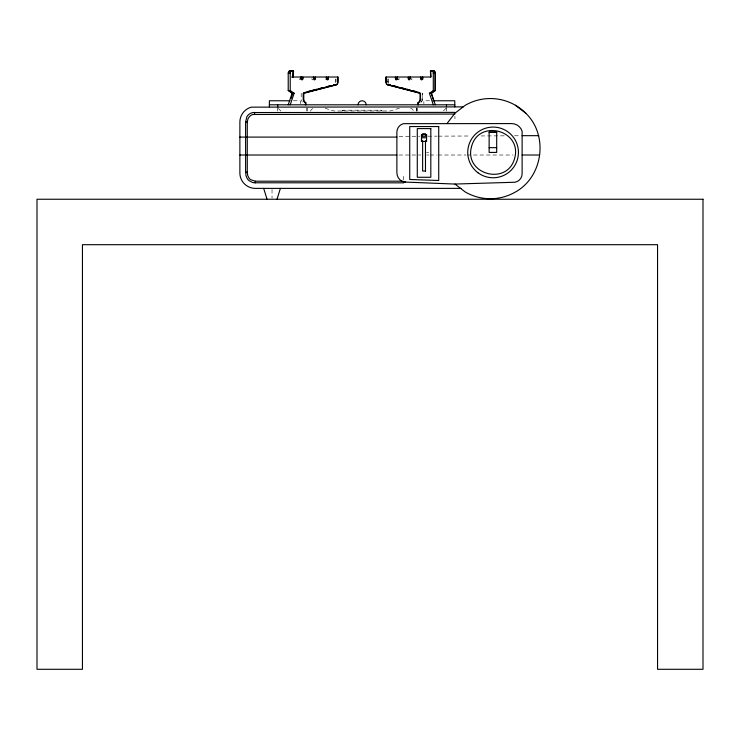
<?xml version="1.0" encoding="UTF-8"?>
<svg xmlns="http://www.w3.org/2000/svg" width="740" height="740" viewBox="0 0 740 740"><rect width="100%" height="100%" fill="white"/><g stroke="black" fill="none" stroke-linecap="round" stroke-linejoin="round"><path stroke-width="0.56" stroke-dasharray="3.7 2.78" d="M277.722 111.093L277.722 107.984M310.356 111.185L311.67 109.279L313.594 108.169M446.081 108.197L443.343 111.065M342.019 111.046L343.388 110.214L380.804 110.214L382.256 111.046M341.936 111.046L343.453 110.214M399.369 108.225L390.063 110.991L334.138 110.991L324.832 108.225M399.119 136.336L419.894 136.234M427.97 136.197L437.201 136.151M438.358 136.151L470.668 135.994M481.046 135.947L505.281 135.827M514.513 135.781L520.285 135.762M386.16 81.816L388.176 81.816A3.154 2.22 -90 0 0 388.472 83.389M420.413 99.04L422.438 99.04L422.438 93.268M293.419 100.77L300.283 100.77L300.283 103.757M429.589 100.77L423.872 100.77L423.872 103.757M426.555 152.412L428.682 152.412M398.971 155.012L420.875 155.012M426.638 155.012L428.941 155.012M430.097 155.012L437.016 155.012M438.163 155.012L465.83 155.012M466.986 155.012L513.098 155.012M380.749 110.214L382.173 111.046M410.598 108.169L412.532 109.279L413.836 111.185M280.849 111.065L278.111 108.197M446.47 107.984L446.479 111.093M454.934 116.263L454.934 118.853M422.189 93.268L422.189 99.04A3.543 2.498 -90 0 1 421.717 101.112M417.601 107.892L417.601 111.037M416.509 107.892L416.509 111.102M416.343 107.892L416.343 111.102M403.633 176.379L403.633 180.014M388.176 78.94L388.176 81.816M387.927 78.94L387.927 81.816A3.154 2.22 -90 0 0 388.223 83.389M336.034 78.94L336.034 81.816M335.701 78.94L335.701 81.816A3.154 2.239 -90 0 1 335.396 83.389M307.683 107.892L307.683 111.102M306.601 107.892L306.601 111.037M301.199 93.268L301.199 99.04A3.543 2.516 -90 0 0 301.67 101.112M272.033 189.468L272.033 198.079M399.128 78.662A1.193 0.842 -90 0 1 398.712 79.689M411.995 78.662A1.193 0.842 -90 0 1 411.579 79.689M422.438 99.04A3.543 2.498 -90 0 1 420.736 102.398M302.438 102.092A3.543 2.516 -90 0 1 302.012 101.658M299.626 79.689A1.193 0.842 -90 0 1 299.2 78.662M312.558 79.855A1.193 0.842 -90 0 1 311.956 79.504M311.743 78.967A1.193 0.842 -90 0 1 311.716 78.662M312.632 79.689A1.193 0.842 -90 0 1 312.456 79.504M421.375 101.658A3.543 2.498 -90 0 1 420.958 102.092M411.745 78.662A1.193 0.842 -90 0 1 411.634 79.254M398.879 78.662A1.193 0.842 -90 0 1 398.629 79.504"/><path stroke-width="1.11" d="M421.504 141.442L421.504 134.569L426.564 134.569L426.564 141.442L421.504 141.442L421.513 137.76L426.564 137.76M402.477 181.18L255.337 181.198L250.592 179.644A6.993 6.993 0 0 1 249.121 178.275L247.724 175.528L247.28 172.707L247.271 122.054L247.946 118.983A8.26 8.26 0 0 1 252.608 114.487L454.934 114.043M277.047 199.245L280.386 188.386M291.005 98.513L292.762 93.268L288.887 90.548M288.221 104.821L292.124 93.268L294.132 93.268L290.228 104.821M291.227 71.466L291.523 71.04A2.498 1.758 -90 0 0 289.405 71.438M292.124 93.268L288.221 90.548L288.221 73.195A2.498 1.767 -90 0 1 290.875 71.04L293.549 71.04L293.243 77.016M446.969 123.589L454.934 113.211L465.312 105.256A50.098 50.098 0 0 1 525.779 113.211C548.627 135.235 543.179 176.656 515.401 192.021A50.098 50.098 0 0 1 465.312 192.021L454.934 184.056L403.633 182.012L405.622 182.031M433.298 104.821L429.422 93.268L433.298 90.548L435.314 90.548L435.314 73.195A2.498 1.758 -90 0 0 432.678 71.04L430.412 71.04L430.717 77.016M429.422 93.268L431.439 93.268L435.314 90.548M303.983 92.694L322.76 87.829M324.971 87.255L331.603 85.535M291.653 77.016L338.05 77.016L338.05 81.816A3.154 2.22 90 0 1 335.831 84.961L303.798 93.268L303.798 99.04A3.543 2.498 -90 0 0 305.999 102.555L305.999 104.821M307.877 91.547L316.776 89.253M318.996 88.689L322.335 87.829M327.903 86.395L331.233 85.535M454.934 112.378L252.867 112.545A9.444 9.444 0 0 0 249.917 113.692L248.797 114.487A8.427 8.427 0 0 0 246.892 116.735L245.597 121.98L245.597 172.179L246.087 176L247.354 178.793A8.538 8.538 0 0 0 249.13 180.717L252.423 182.401A11.368 11.368 0 0 0 254.153 182.78L403.633 182.845M454.934 184.056L514.957 182.244A8.649 8.649 0 0 0 522.116 173.724L522.116 131.211A11.035 11.035 0 0 0 511.627 123.589L403.402 123.672A8.797 8.797 0 0 0 396.881 132.173L396.881 172.661A9.851 9.851 0 0 0 404.706 182.308M288.221 73.195L290.228 73.195A2.498 1.767 -90 0 1 292.883 71.04L292.578 77.016M417.961 104.821L417.961 102.555A3.543 2.498 -90 0 0 420.163 99.04L420.163 93.268L388.13 84.961A3.154 2.22 -90 0 1 385.91 81.816L385.91 77.016L430.967 77.016L430.661 71.04A2.498 1.758 -90 0 1 433.298 73.195L435.314 73.195M300.782 79.254A1.193 0.842 -90 0 0 300.893 78.662L302.901 78.662L302.901 77.016M315.407 77.016L315.407 78.662L313.399 78.662L313.399 77.016M326.109 79.504A1.193 0.842 -90 0 0 326.358 78.662L328.366 78.662L328.366 77.016M395.428 77.016L395.428 78.662L397.454 78.662A1.193 0.842 -90 0 0 397.695 79.504M408.295 77.016L408.295 78.662L410.321 78.662L410.321 77.016M420.718 77.016L420.718 78.662L422.734 78.662A1.193 0.842 -90 0 0 422.845 79.254M335.831 84.961L333.463 84.961A3.154 2.239 -90 0 0 334.045 84.859M388.13 84.961L390.396 84.961A3.154 2.22 -90 0 1 389.823 84.859M288.221 90.548L290.228 90.548L294.132 93.268M289.978 100.77L269.388 100.77L269.369 106.865M433.02 100.77L454.767 100.77L454.822 106.865M269.369 104.803L454.822 104.803M463.175 106.893L251.341 107.152A15.457 15.457 0 0 0 239.88 122.081L239.88 172.929A15.457 15.457 0 0 0 241.064 178.849L241.952 180.662A15.457 15.457 0 0 0 255.337 188.386L461.131 188.386M245.597 122.081L247.271 122.081M489.131 132.331L496.688 132.331M522.116 135.67L538.748 135.67M426.564 136.29L421.513 136.29L421.504 134.569M239.88 137.094L396.881 137.094M489.131 147.658L496.688 147.658M239.88 155.012L396.881 155.012M522.116 155.012L539.608 155.012M425.555 171.06L422.623 171.033L422.623 140.628M245.597 172.179L247.271 172.179M392.607 85.535L395.918 86.395M401.45 87.829L404.762 88.689M406.972 89.253L410.284 90.114M412.495 90.687L415.806 91.547M392.357 85.535L398.99 87.255M401.191 87.829L410.034 90.114M412.245 90.687L418.868 92.408M515.401 105.256L525.779 113.211M432.743 71.466L432.438 71.04A2.498 1.758 -90 0 1 434.556 71.438M431.439 93.268L435.314 104.821M433.659 100.622L431.198 93.268L435.074 90.548L435.074 73.195A2.498 1.758 -90 0 0 434.833 71.956M263.69 188.386L267.029 199.245M254.495 112.378L254.615 114.043M426.564 134.569L426.564 136.567M446.479 104.803L446.479 106.865M433.298 73.195L433.298 90.548M425.482 135.457L425.482 133.737L422.623 133.737L422.623 135.457M425.482 140.628L425.482 171.06M422.734 77.016L422.734 78.662M422.392 77.016L422.392 78.662A1.193 0.842 -90 0 1 421.55 79.855A1.193 0.842 -90 0 1 420.718 78.662M418.211 104.821L418.211 102.555A3.543 2.498 -90 0 0 420.413 99.04L420.413 93.268L388.38 84.961A3.154 2.22 -90 0 1 386.16 81.816L386.16 77.016M409.969 77.016L409.969 78.662A1.193 0.842 -90 0 1 409.137 79.855A1.193 0.842 -90 0 1 408.295 78.662M397.454 77.016L397.454 78.662M397.103 77.016L397.103 78.662A1.193 0.842 -90 0 1 396.27 79.855A1.193 0.842 -90 0 1 395.428 78.662M337.708 77.016L337.708 81.816A3.154 2.239 90 0 1 335.47 84.961L303.206 93.268L303.206 99.04A3.543 2.516 -90 0 0 305.426 102.555L305.426 104.821M326.682 77.016L326.682 78.662A1.193 0.842 -90 0 0 327.524 79.855A1.193 0.842 -90 0 0 328.366 78.662M326.358 77.016L326.358 78.662M313.723 77.016L313.723 78.662A1.193 0.842 -90 0 0 314.565 79.855A1.193 0.842 -90 0 0 315.407 78.662M301.217 77.016L301.217 78.662A1.193 0.842 -90 0 0 302.059 79.855A1.193 0.842 -90 0 0 302.901 78.662M300.893 77.016L300.893 78.662M290.228 73.195L290.228 90.548M277.722 104.803L277.722 106.865M255.337 181.198L255.337 182.863M288.887 73.195A2.498 1.758 -90 0 1 288.952 72.557M334.387 84.859A3.154 2.22 -90 0 1 333.814 84.961M291.43 71.438A2.498 1.758 -90 0 1 293.549 71.04M358.068 104.803A4.033 4.033 0 0 1 364.117 101.306L364.95 101.954A4.033 4.033 0 0 1 366.134 104.803M430.412 71.04A2.498 1.758 -90 0 1 432.53 71.438M390.147 84.961A3.154 2.22 -90 0 1 389.573 84.859M471.519 146.631C463.73 174.575 507.455 186.286 514.67 158.194C522.468 130.258 478.743 118.548 471.519 146.631M438.728 126.549L409.729 126.549L409.729 179.478L438.728 180.495L438.728 126.549M430.819 128.603L417.286 128.603L417.286 177.276L430.819 177.276L430.819 128.603M496.688 131.998L489.131 131.998L489.131 152.412L496.688 152.412L496.688 131.998M703 199.245L37 199.245L37 669.293L82.445 669.293L82.445 244.69L657.555 244.69L657.555 669.293L703 669.293L703 199.245M477.948 172.744A25.345 25.345 0 0 0 518.268 155.372A25.345 25.345 0 0 0 483.072 129.139A25.345 25.345 0 0 0 477.948 172.744"/></g></svg>
